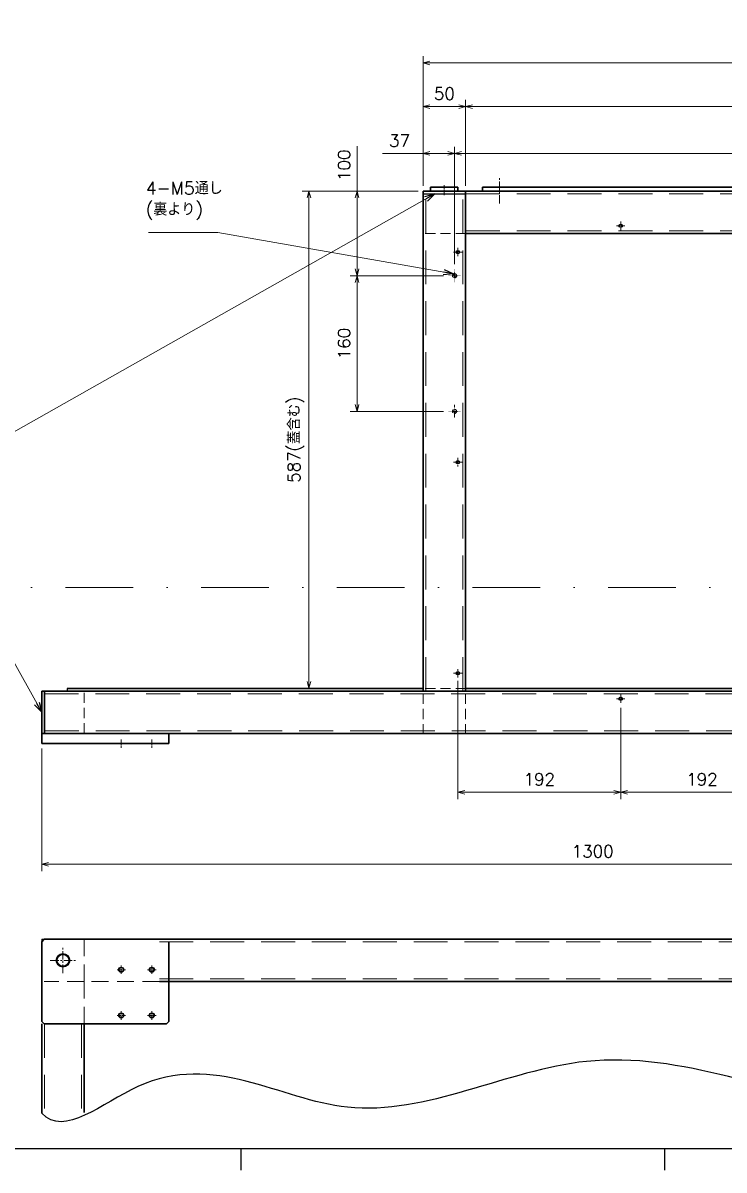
# Model space of a CAD drawing. Header units: millimetres. Extents: x 6568 to 10713, y -5304 to -2399.
# Drawn here: x 7428 to 8255, y -5244 to -3890 of the extents above; entities that cross this region are included whole.
import ezdxf

# ---------------------------------------------------------------- set-up
doc = ezdxf.new("R2010")
doc.units = ezdxf.units.MM
doc.header["$LTSCALE"] = 8
doc.header["$MEASUREMENT"] = 0
for name, pattern in [('CENTER', [2, 1.25, -0.25, 0.25, -0.25]), ('DASHDOT', [1, 0.5, -0.25, 0, -0.25]), ('DASHED', [0.75, 0.5, -0.25])]:
    doc.linetypes.add(name, pattern=pattern)
doc.layers.add('CENTER', color=1, linetype='CENTER', lineweight=15)
doc.layers.add('DIMENSION', color=5, linetype='Continuous', lineweight=15)
doc.layers.add('MSM_DASHED', color=4, linetype='DASHED')
doc.layers.add('図面枠', color=6, linetype='Continuous')
doc.styles.get("Standard").update_dxf_attribs({"font": 'txt.shx', "bigfont": 'extfont.shx'})
doc.dimstyles.get("Standard").update_dxf_attribs({"dimtxt": 3.2, "dimasz": 2.5, "dimexe": 1.5, "dimexo": 2, "dimgap": 1, "dimtad": 3, "dimdec": 3, "dimdsep": 46, "dimtxsty": 'Standard', "dimblk": 'OPEN30', "dimcen": 0.1, "dimclrd": 5, "dimclre": 5, "dimclrt": 5, "dimazin": 2, "dimtfac": 0.4, "dimtdec": 3, "dimtmove": 0, "dimatfit": 3, "dimldrblk": 'OPEN30', "dimfxl": 1, "dimtolj": 2, "dimlwd": 15, "dimlwe": 15, "dimarcsym": 0})
doc.dimstyles.new('STANDARD$0', dxfattribs={"dimtxt": 0.18, "dimasz": 0.18, "dimexe": 0.18, "dimexo": 0.0625, "dimgap": 0.09, "dimtad": 0, "dimtih": 1, "dimtoh": 1, "dimdec": 4, "dimzin": 0, "dimdsep": 46, "dimtxsty": 'Standard', "dimcen": 0.09, "dimadec": 0, "dimazin": 0, "dimtfac": 1, "dimtdec": 4, "dimtofl": 0, "dimtmove": 0, "dimatfit": 3, "dimfxl": 1, "dimtolj": 1, "dimtzin": 0, "dimarcsym": 0})

# ---------------------------------------------------------------- blocks, each defined once
blk = doc.blocks.new('YumA1')
at = {"layer": '図面枠', "linetype": 'Continuous'}
blk.add_line((819, 17), (28, 17), dxfattribs=at)
at = {"layer": '図面枠', "color": 3, "linetype": 'Continuous'}
for p, q in [((223.5, 17), (223.5, 12)), ((323.5, 17), (323.5, 12))]:
    blk.add_line(p, q, dxfattribs=at)
blk = doc.blocks.new('_Open30')
at = {"color": 0, "lineweight": -2}
for p, q in [((-1, 0.27), (0, 0)), ((0, 0), (-1, -0.27)), ((0, 0), (-1, 0))]:
    blk.add_line(p, q, dxfattribs=at)
blk = doc.blocks.new('*D316')
at = {"color": 4, "linetype": 'Continuous', "lineweight": 13}
for p, q in [((7450.3, -4746.6), (7450.3, -4891)), ((8750.3, -4746.6), (8750.3, -4891)), ((7458.3, -4883), (8742.3, -4883))]:
    blk.add_line(p, q, dxfattribs=at)
at = {"color": 4, "linetype": 'Continuous', "lineweight": 13, "xscale": 8, "yscale": 8, "zscale": 8, "rotation": 180}
blk.add_blockref('_Open30', (7450.3, -4883), dxfattribs=at)
at = {"color": 4, "linetype": 'Continuous', "lineweight": 13, "xscale": 8, "yscale": 8, "zscale": 8}
blk.add_blockref('_Open30', (8750.3, -4883), dxfattribs=at)
at = {"color": 4, "linetype": 'Continuous', "lineweight": 13, "insert": (8100.3, -4867.8), "char_height": 14.4, "attachment_point": 5}
blk.add_mtext('\\A2;1300', dxfattribs=at)
blk = doc.blocks.new('*D317')
at = {"color": 4, "linetype": 'Continuous', "lineweight": 13}
for p, q in [((7900.3, -4082.6), (7900.3, -3929.4)), ((7908.3, -3937.4), (8742.3, -3937.4)), ((8750.3, -4082.6), (8750.3, -3929.4))]:
    blk.add_line(p, q, dxfattribs=at)
at = {"color": 4, "linetype": 'Continuous', "lineweight": 13, "xscale": 8, "yscale": 8, "zscale": 8, "rotation": 180}
blk.add_blockref('_Open30', (7900.3, -3937.4), dxfattribs=at)
at = {"color": 4, "linetype": 'Continuous', "lineweight": 13, "xscale": 8, "yscale": 8, "zscale": 8}
blk.add_blockref('_Open30', (8750.3, -3937.4), dxfattribs=at)
at = {"color": 4, "linetype": 'Continuous', "lineweight": 13, "insert": (8325.3, -3922.2), "char_height": 14.4, "attachment_point": 5}
blk.add_mtext('\\A2;850', dxfattribs=at)
blk = doc.blocks.new('*D329')
at = {"color": 4, "linetype": 'Continuous', "lineweight": 13}
for p, q in [((7950.3, -4082.6), (7950.3, -3980.9)), ((7958.3, -3988.9), (8692.3, -3988.9)), ((8700.3, -4082.6), (8700.3, -3980.9))]:
    blk.add_line(p, q, dxfattribs=at)
at = {"color": 4, "linetype": 'Continuous', "lineweight": 13, "xscale": 8, "yscale": 8, "zscale": 8, "rotation": 180}
blk.add_blockref('_Open30', (7950.3, -3988.9), dxfattribs=at)
at = {"color": 4, "linetype": 'Continuous', "lineweight": 13, "xscale": 8, "yscale": 8, "zscale": 8}
blk.add_blockref('_Open30', (8700.3, -3988.9), dxfattribs=at)
at = {"color": 4, "linetype": 'Continuous', "lineweight": 13, "insert": (8325.3, -3973.7), "char_height": 14.4, "attachment_point": 5}
blk.add_mtext('\\A2;750', dxfattribs=at)
blk = doc.blocks.new('*D331')
at = {"color": 4, "linetype": 'Continuous', "lineweight": 13}
for p, q in [((7900.3, -4082.6), (7900.3, -3980.9)), ((7942.3, -3988.9), (7908.3, -3988.9)), ((7950.3, -4082.6), (7950.3, -3980.9))]:
    blk.add_line(p, q, dxfattribs=at)
at = {"color": 4, "linetype": 'Continuous', "lineweight": 13, "xscale": 8, "yscale": 8, "zscale": 8, "rotation": 180}
blk.add_blockref('_Open30', (7900.3, -3988.9), dxfattribs=at)
at = {"color": 4, "linetype": 'Continuous', "lineweight": 13, "xscale": 8, "yscale": 8, "zscale": 8}
blk.add_blockref('_Open30', (7950.3, -3988.9), dxfattribs=at)
at = {"color": 4, "linetype": 'Continuous', "lineweight": 13, "insert": (7925.3, -3973.7), "char_height": 14.4, "attachment_point": 5}
blk.add_mtext('\\A2;50', dxfattribs=at)
blk = doc.blocks.new('*D402')
at = {"color": 4, "linetype": 'Continuous', "lineweight": 13}
for p, q in [((7894.3, -4088.6), (7757.5, -4088.6)), ((7765.5, -4667.4), (7765.5, -4096.6)), ((7893.8, -4675.4), (7757.5, -4675.4))]:
    blk.add_line(p, q, dxfattribs=at)
at = {"color": 4, "linetype": 'Continuous', "lineweight": 13, "xscale": 8, "yscale": 8, "zscale": 8}
for p, rotation in [((7765.5, -4088.6), 90), ((7765.5, -4675.4), 270)]:
    blk.add_blockref('_Open30', p, dxfattribs=dict(at, rotation=rotation))
at = {"color": 4, "linetype": 'Continuous', "lineweight": 13, "insert": (7750.3, -4382), "char_height": 14.4, "attachment_point": 5, "rotation": 90}
blk.add_mtext('\\A2;587(蓋含む)', dxfattribs=at)
blk = doc.blocks.new('*D403')
at = {"color": 4, "linetype": 'Continuous', "lineweight": 13}
for p, q in [((7822.2, -4088.6), (7822.2, -4035.8)), ((7894.3, -4088.6), (7814.2, -4088.6)), ((7822.2, -4180.6), (7822.2, -4096.6)), ((7924.3, -4188.6), (7814.2, -4188.6))]:
    blk.add_line(p, q, dxfattribs=at)
at = {"color": 4, "linetype": 'Continuous', "lineweight": 13, "xscale": 8, "yscale": 8, "zscale": 8}
for p, rotation in [((7822.2, -4088.6), 90), ((7822.2, -4188.6), 270)]:
    blk.add_blockref('_Open30', p, dxfattribs=dict(at, rotation=rotation))
at = {"color": 4, "linetype": 'Continuous', "lineweight": 13, "insert": (7807, -4058.2), "char_height": 14.4, "attachment_point": 5, "rotation": 90}
blk.add_mtext('\\A2;100', dxfattribs=at)
blk = doc.blocks.new('*D404')
at = {"color": 4, "linetype": 'Continuous', "lineweight": 13}
for p, q in [((7924.3, -4188.6), (7814.2, -4188.6)), ((7822.2, -4196.6), (7822.2, -4340.6)), ((7924.3, -4348.6), (7814.2, -4348.6))]:
    blk.add_line(p, q, dxfattribs=at)
at = {"color": 4, "linetype": 'Continuous', "lineweight": 13, "xscale": 8, "yscale": 8, "zscale": 8}
for p, rotation in [((7822.2, -4188.6), 90), ((7822.2, -4348.6), 270)]:
    blk.add_blockref('_Open30', p, dxfattribs=dict(at, rotation=rotation))
at = {"color": 4, "linetype": 'Continuous', "lineweight": 13, "insert": (7807, -4268.6), "char_height": 14.4, "attachment_point": 5, "rotation": 90}
blk.add_mtext('\\A2;160', dxfattribs=at)
blk = doc.blocks.new('*D405')
at = {"color": 4, "linetype": 'Continuous', "lineweight": 13}
for p, q in [((7937.3, -4174.9), (7937.3, -4036.3)), ((7945.3, -4044.3), (8705.3, -4044.3)), ((8713.3, -4174.9), (8713.3, -4036.3))]:
    blk.add_line(p, q, dxfattribs=at)
at = {"color": 4, "linetype": 'Continuous', "lineweight": 13, "xscale": 8, "yscale": 8, "zscale": 8, "rotation": 180}
blk.add_blockref('_Open30', (7937.3, -4044.3), dxfattribs=at)
at = {"color": 4, "linetype": 'Continuous', "lineweight": 13, "xscale": 8, "yscale": 8, "zscale": 8}
blk.add_blockref('_Open30', (8713.3, -4044.3), dxfattribs=at)
at = {"color": 4, "linetype": 'Continuous', "lineweight": 13, "insert": (8325.3, -4029.1), "char_height": 14.4, "attachment_point": 5}
blk.add_mtext('\\A2;776', dxfattribs=at)
blk = doc.blocks.new('*D406')
at = {"color": 4, "linetype": 'Continuous', "lineweight": 13}
for p, q in [((7900.3, -4044.3), (7852.3, -4044.3)), ((7900.3, -4082.6), (7900.3, -4036.3)), ((7929.3, -4044.3), (7908.3, -4044.3)), ((7937.3, -4174.9), (7937.3, -4036.3))]:
    blk.add_line(p, q, dxfattribs=at)
at = {"color": 4, "linetype": 'Continuous', "lineweight": 13, "xscale": 8, "yscale": 8, "zscale": 8, "rotation": 180}
blk.add_blockref('_Open30', (7900.3, -4044.3), dxfattribs=at)
at = {"color": 4, "linetype": 'Continuous', "lineweight": 13, "xscale": 8, "yscale": 8, "zscale": 8}
blk.add_blockref('_Open30', (7937.3, -4044.3), dxfattribs=at)
at = {"color": 4, "linetype": 'Continuous', "lineweight": 13, "insert": (7872.3, -4029.1), "char_height": 14.4, "attachment_point": 5}
blk.add_mtext('\\A2;37', dxfattribs=at)
blk = doc.blocks.new('*D414')
at = {"color": 4, "linetype": 'Continuous', "lineweight": 13}
for p, q in [((7941.3, -4666.6), (7941.3, -4806.1)), ((8133.3, -4698.6), (8133.3, -4806.1)), ((7949.3, -4798.1), (8125.3, -4798.1))]:
    blk.add_line(p, q, dxfattribs=at)
at = {"color": 4, "linetype": 'Continuous', "lineweight": 13, "xscale": 8, "yscale": 8, "zscale": 8, "rotation": 180}
blk.add_blockref('_Open30', (7941.3, -4798.1), dxfattribs=at)
at = {"color": 4, "linetype": 'Continuous', "lineweight": 13, "xscale": 8, "yscale": 8, "zscale": 8}
blk.add_blockref('_Open30', (8133.3, -4798.1), dxfattribs=at)
at = {"color": 4, "linetype": 'Continuous', "lineweight": 13, "insert": (8037.3, -4782.9), "char_height": 14.4, "attachment_point": 5}
blk.add_mtext('\\A2;192', dxfattribs=at)
blk = doc.blocks.new('*D415')
at = {"color": 4, "linetype": 'Continuous', "lineweight": 13}
for p, q in [((8133.3, -4698.6), (8133.3, -4806.1)), ((8325.2, -4700), (8325.2, -4806.1)), ((8141.3, -4798.1), (8317.2, -4798.1))]:
    blk.add_line(p, q, dxfattribs=at)
at = {"color": 4, "linetype": 'Continuous', "lineweight": 13, "xscale": 8, "yscale": 8, "zscale": 8, "rotation": 180}
blk.add_blockref('_Open30', (8133.3, -4798.1), dxfattribs=at)
at = {"color": 4, "linetype": 'Continuous', "lineweight": 13, "xscale": 8, "yscale": 8, "zscale": 8}
blk.add_blockref('_Open30', (8325.2, -4798.1), dxfattribs=at)
at = {"color": 4, "linetype": 'Continuous', "lineweight": 13, "insert": (8229.2, -4782.9), "char_height": 14.4, "attachment_point": 5}
blk.add_mtext('\\A2;192', dxfattribs=at)

msp = doc.modelspace()

# ---------------------------------------------------------------- linework, layer by layer
at = {"color": 1, "linetype": 'CENTER', "lineweight": 13}
msp.add_line((7990.2464, -4103.4679), (7990.2464, -4073.4051), dxfattribs=at)
at = {"color": 105, "lineweight": 35}
for p, q in [((7909.0482, -4084.1282), (7941.0482, -4084.1282)), ((7909.0482, -4088.6282), (7909.0482, -4084.1282)), ((7941.0482, -4084.1282), (7941.0482, -4088.6282)), ((7970.2464, -4084.1282), (8675.2261, -4084.1282)), ((7970.2464, -4084.1282), (7970.2464, -4088.6282)), ((7900.2541, -4088.6282), (7950.2541, -4088.6282)), ((7900.2541, -4678.6287), (7900.2541, -4088.6282)), ((7909.0482, -4088.6282), (7941.0482, -4088.6282)), ((7950.2541, -4678.6287), (7950.2541, -4088.6282)), ((7950.2541, -4088.6282), (8700.2541, -4088.6282)), ((7950.6743, -4138.6282), (8700.2541, -4138.6282)), ((7450.2794, -4678.6287), (8700.2541, -4678.6287)), ((7450.2794, -4728.6287), (7450.2794, -4678.6287)), ((7453.4794, -4728.6287), (7453.4794, -4678.6287)), ((7480.2541, -4675.4287), (7899.8323, -4675.4287)), ((7950.6743, -4675.4287), (8700.2541, -4675.4287)), ((7450.2794, -4728.6287), (8750.2541, -4728.6287)), ((7450.2794, -4728.6287), (7450.2794, -4740.6287)), ((7600.2794, -4728.6287), (7600.2794, -4740.6287)), ((7450.2794, -4740.6287), (7600.2794, -4740.6287)), ((7453.2794, -4971.4067), (7450.2794, -4974.4067)), ((7450.2794, -4974.4067), (7450.2794, -5068.4067)), ((7586.0794, -4971.4067), (7453.2794, -4971.4067)), ((7514.0794, -4971.4067), (8600.2768, -4971.4067)), ((7600.2794, -5068.4067), (7600.2794, -4974.4067)), ((8600.2541, -5021.4067), (7589.0794, -5021.4067)), ((7453.2794, -5071.4067), (7450.2794, -5068.4067)), ((7450.2794, -5071.4067), (7450.2794, -5176.5355)), ((7453.2794, -5071.4067), (7597.2794, -5071.4067)), ((7500.2794, -5175.8708), (7500.2794, -5071.4067)), ((7600.2794, -5068.4067), (7597.2794, -5071.4067))]:
    msp.add_line(p, q, dxfattribs=at)
at = {"color": 1, "linetype": 'CENTER', "lineweight": 13, "ltscale": 0.5}
for p, q in [((7925.0482, -4081.7818), (7925.0482, -4093.3344)), ((8133.2642, -4124.6282), (8133.2642, -4134.6282)), ((8138.2642, -4129.6282), (8128.2642, -4129.6282)), ((7936.1743, -4160.6282), (7946.1743, -4160.6282)), ((7941.1743, -4155.6282), (7941.1743, -4165.6282)), ((7936.1642, -4408.6285), (7946.1642, -4408.6285)), ((7941.1642, -4403.6285), (7941.1642, -4413.6285)), ((7941.1743, -4662.6262), (7941.1743, -4652.6262)), ((7936.1743, -4657.6262), (7946.1743, -4657.6262)), ((8133.2642, -4692.6287), (8133.2642, -4682.6287)), ((8138.2642, -4687.6287), (8128.2642, -4687.6287)), ((7544.0764, -4735.8024), (7544.0764, -4745.8233)), ((7580.0764, -4735.8024), (7580.0764, -4745.8233))]:
    msp.add_line(p, q, dxfattribs=at)
at = {"color": 105}
for p, q in [((7900.2541, -4091.8282), (7950.2541, -4091.8282)), ((7480.2794, -4675.4287), (7480.2794, -4678.6287))]:
    msp.add_line(p, q, dxfattribs=at)
at = {"color": 105, "linetype": 'DASHED', "lineweight": 9, "ltscale": 10}
for p, q in [((7903.4541, -4678.6287), (7903.4541, -4091.8282)), ((7947.0541, -4678.6287), (7947.0541, -4091.8282)), ((7950.6743, -4091.8282), (8700.2541, -4091.8282)), ((7950.6743, -4135.4282), (8700.2541, -4135.4282)), ((7453.4794, -4681.8287), (8700.2541, -4681.8287)), ((7453.9561, -4725.4287), (8750.2541, -4725.4287)), ((7589.0794, -4974.6067), (8600.2541, -4974.6067)), ((7589.0794, -5018.2067), (8600.2541, -5018.2067)), ((7453.4794, -5071.4067), (7453.4794, -5179.7431)), ((7497.0794, -5071.4067), (7497.0794, -5177.7642))]:
    msp.add_line(p, q, dxfattribs=at)
at = {"color": 105, "linetype": 'DASHED', "lineweight": 13, "ltscale": 3}
for p, q in [((7950.6743, -4138.6282), (7900.6743, -4138.6282)), ((7500.2794, -4728.6287), (7500.2794, -4678.6287)), ((7900.2541, -4729.6287), (7900.2541, -4679.6287)), ((7950.6743, -4675.4287), (7900.6743, -4675.4287)), ((7950.2541, -4729.6287), (7950.2541, -4679.6287))]:
    msp.add_line(p, q, dxfattribs=at)
at = {"color": 1, "linetype": 'CENTER', "lineweight": 13, "ltscale": 0.01}
for p, q in [((7937.2538, -4180.8547), (7937.2538, -4196.4017)), ((7944.2538, -4188.6282), (7930.2538, -4188.6282)), ((7937.2538, -4340.8547), (7937.2538, -4356.4017)), ((7944.2538, -4348.6282), (7930.2538, -4348.6282))]:
    msp.add_line(p, q, dxfattribs=at)
at = {"color": 105, "linetype": 'DASHED', "lineweight": 9, "ltscale": 5}
for p, q in [((7450.2794, -4971.4067), (7500.2794, -4971.4067)), ((7450.2794, -5043.4067), (7450.2794, -4971.4067)), ((7500.2794, -4971.4067), (7500.2794, -5021.4067)), ((7500.2794, -5021.4067), (7453.2794, -5021.4067)), ((7589.0794, -5021.4067), (7489.0794, -5021.4067)), ((7500.2794, -5021.4067), (7500.2794, -5071.4067))]:
    msp.add_line(p, q, dxfattribs=at)
at = {"color": 105, "linetype": 'CENTER', "lineweight": 13}
for p, q in [((7475.2794, -5011.4381), (7475.2794, -4981.3753)), ((7460.2479, -4996.4067), (7490.3108, -4996.4067))]:
    msp.add_line(p, q, dxfattribs=at)
at = {"color": 105, "linetype": 'CENTER', "lineweight": 13, "ltscale": 0.4}
for p, q in [((7539.0659, -5007.4067), (7549.0868, -5007.4067)), ((7544.0764, -5012.4172), (7544.0764, -5002.3962))]:
    msp.add_line(p, q, dxfattribs=at)
at = {"color": 105, "linetype": 'CENTER', "lineweight": 13, "ltscale": 0.5}
for p, q in [((7575.0659, -5007.4067), (7585.0868, -5007.4067)), ((7580.0764, -5012.4172), (7580.0764, -5002.3962)), ((7539.0659, -5061.4067), (7549.0868, -5061.4067)), ((7544.0764, -5066.4172), (7544.0764, -5056.3962)), ((7575.0659, -5061.4067), (7585.0868, -5061.4067)), ((7580.0764, -5066.4172), (7580.0764, -5056.3962))]:
    msp.add_line(p, q, dxfattribs=at)
at = {"color": 105, "ltscale": 2}
for centre, radius in [((8133.2642, -4129.6282), 2), ((8133.2642, -4129.6282), 1.6), ((7941.1743, -4160.6282), 2), ((7941.1743, -4160.6282), 1.6), ((7941.1642, -4408.6285), 2), ((7941.1642, -4408.6285), 1.6), ((7941.1743, -4657.6262), 2), ((7941.1743, -4657.6262), 1.6), ((8133.2642, -4687.6287), 2), ((8133.2642, -4687.6287), 1.6)]:
    msp.add_circle(centre, radius, dxfattribs=at)
at = {"color": 105}
for centre, radius in [((7475.2794, -4996.4067), 8), ((7475.2794, -4996.4067), 7), ((7544.0764, -5007.4067), 3), ((7544.0764, -5007.4067), 2.5), ((7580.0764, -5007.4067), 3), ((7580.0764, -5007.4067), 2.5), ((7544.0764, -5061.4067), 3), ((7544.0764, -5061.4067), 2.5), ((7580.0764, -5061.4067), 3), ((7580.0764, -5061.4067), 2.5)]:
    msp.add_circle(centre, radius, dxfattribs=at)
msp.add_open_spline([(8750.2541, -5135.4267), (8651.3771, -5177.1099), (8418.9934, -5204.2923), (8112.7336, -5060.6759), (7820.746, -5226.7514), (7616.5081, -5077.5089), (7476.2312, -5205.9572), (7450.2794, -5176.5355)], degree=3, knots=[0, 0, 0, 0, 321.91206387, 664.636811837, 951.602582858, 1200.04053607, 1317.735711848, 1317.735711848, 1317.735711848, 1317.735711848], dxfattribs=at)
at = {"layer": 'CENTER', "color": 1, "linetype": 'DASHDOT', "lineweight": 13, "ltscale": 20}
msp.add_line((8999.0363, -4556.4206), (7221.7009, -4556.4206), dxfattribs=at)
at = {"layer": 'MSM_DASHED', "lineweight": 9}
for centre, radius in [((7937.2538, -4188.6282), 2.4585), ((7937.2538, -4188.6282), 2), ((7937.2538, -4348.6282), 2.4585), ((7937.2538, -4348.6282), 2)]:
    msp.add_circle(centre, radius, dxfattribs=at)

# ---------------------------------------------------------------- block references
at = {"layer": '図面枠', "xscale": 4.999997979999534, "yscale": 4.999997980000443, "zscale": 4.999997980000008}
msp.add_blockref('YumA1', (6567.5441, -5303.8499), dxfattribs=at)

# ---------------------------------------------------------------- texts
at = {"layer": 'DIMENSION', "color": 4, "lineweight": 13, "insert": (7572.8868, -4122.6401), "char_height": 15, "attachment_point": 7}
msp.add_mtext('4-M5通し\\P(裏より)', dxfattribs=at)

# ---------------------------------------------------------------- dimensions: what is measured, and where the dimension line sits
at = {"color": 4, "linetype": 'Continuous', "lineweight": 13}
for base, p1, p2, override, picture, middle in [((8750.2541, -3937.362), (7900.2541, -4088.6282), (8750.2541, -4088.6282), {"dimscale": 4, "dimtxt": 3.6, "dimasz": 2, "dimexe": 2, "dimexo": 1.5, "dimgap": 2, "dimtad": 3, "dimtih": 0, "dimtoh": 0, "dimdec": 1, "dimzin": 8, "dimdsep": 0, "dimblk1": 'Open30', "dimblk2": 'Open30', "dimsah": 1, "dimcen": 0.1, "dimclrd": 4, "dimclre": 4, "dimclrt": 4, "dimadec": 2, "dimazin": 2, "dimtp": 0.03, "dimtfac": 0.7, "dimtdec": 3, "dimtofl": 1, "dimldrblk": 'Open30', "dimtvp": 0.7, "dimtolj": 2, "dimtzin": 8, "dimlwd": 13, "dimlwe": 13}, '*D317', (8325.2541, -3922.162)), ((7900.2541, -3988.9335), (7950.2541, -4088.6282), (7900.2541, -4088.6282), {"dimscale": 4, "dimtxt": 3.6, "dimasz": 2, "dimexe": 2, "dimexo": 1.5, "dimgap": 2, "dimtad": 3, "dimtih": 0, "dimtoh": 0, "dimdec": 1, "dimzin": 8, "dimdsep": 0, "dimblk1": 'Open30', "dimblk2": 'Open30', "dimsah": 1, "dimcen": 0.1, "dimclrd": 4, "dimclre": 4, "dimclrt": 4, "dimadec": 2, "dimazin": 2, "dimtp": 0.03, "dimtfac": 0.7, "dimtdec": 3, "dimtofl": 1, "dimldrblk": 'Open30', "dimtvp": 0.7, "dimtolj": 2, "dimtzin": 8, "dimlwd": 13, "dimlwe": 13}, '*D331', (7925.2541, -3973.7335)), ((8700.2541, -3988.9335), (7950.2541, -4088.6282), (8700.2541, -4088.6282), {"dimscale": 4, "dimtxt": 3.6, "dimasz": 2, "dimexe": 2, "dimexo": 1.5, "dimgap": 2, "dimtad": 3, "dimtih": 0, "dimtoh": 0, "dimdec": 1, "dimzin": 8, "dimdsep": 0, "dimblk1": 'Open30', "dimblk2": 'Open30', "dimsah": 1, "dimcen": 0.1, "dimclrd": 4, "dimclre": 4, "dimclrt": 4, "dimadec": 2, "dimazin": 2, "dimtp": 0.03, "dimtfac": 0.7, "dimtdec": 3, "dimtofl": 1, "dimldrblk": 'Open30', "dimtvp": 0.7, "dimtolj": 2, "dimtzin": 8, "dimlwd": 13, "dimlwe": 13}, '*D329', (8325.2541, -3973.7335)), ((7900.2541, -4044.335), (7937.2538, -4180.8547), (7900.2541, -4088.6282), {"dimscale": 4, "dimtxt": 3.6, "dimasz": 2, "dimexe": 2, "dimexo": 1.5, "dimgap": 2, "dimtad": 3, "dimtih": 0, "dimtoh": 0, "dimdec": 0, "dimzin": 8, "dimdsep": 0, "dimblk1": 'Open30', "dimblk2": 'Open30', "dimsah": 1, "dimcen": 0.1, "dimclrd": 4, "dimclre": 4, "dimclrt": 4, "dimadec": 2, "dimazin": 2, "dimtp": 0.03, "dimtfac": 0.7, "dimtdec": 3, "dimtofl": 1, "dimldrblk": 'Open30', "dimtvp": 0.7, "dimtolj": 2, "dimtzin": 8, "dimlwd": 13, "dimlwe": 13}, '*D406', (7872.2541, -4029.135)), ((8713.2538, -4044.335), (7937.2538, -4180.8547), (8713.2538, -4180.8547), {"dimscale": 4, "dimtxt": 3.6, "dimasz": 2, "dimexe": 2, "dimexo": 1.5, "dimgap": 2, "dimtad": 3, "dimtih": 0, "dimtoh": 0, "dimdec": 0, "dimzin": 8, "dimdsep": 0, "dimblk1": 'Open30', "dimblk2": 'Open30', "dimsah": 1, "dimcen": 0.1, "dimclrd": 4, "dimclre": 4, "dimclrt": 4, "dimadec": 2, "dimazin": 2, "dimtp": 0.03, "dimtfac": 0.7, "dimtdec": 3, "dimtofl": 1, "dimldrblk": 'Open30', "dimtvp": 0.7, "dimtolj": 2, "dimtzin": 8, "dimlwd": 13, "dimlwe": 13}, '*D405', (8325.2538, -4029.135)), ((8133.2642, -4798.1434), (7941.2743, -4660.6287), (8133.2642, -4692.6287), {"dimscale": 4, "dimtxt": 3.6, "dimasz": 2, "dimexe": 2, "dimexo": 1.5, "dimgap": 2, "dimtad": 3, "dimtih": 0, "dimtoh": 0, "dimdec": 0, "dimzin": 8, "dimdsep": 0, "dimblk1": 'Open30', "dimblk2": 'Open30', "dimsah": 1, "dimcen": 0.1, "dimclrd": 4, "dimclre": 4, "dimclrt": 4, "dimadec": 2, "dimazin": 2, "dimtp": 0.03, "dimtfac": 0.7, "dimtdec": 3, "dimtofl": 1, "dimldrblk": 'Open30', "dimtvp": 0.7, "dimtolj": 2, "dimtzin": 8, "dimlwd": 13, "dimlwe": 13}, '*D414', (8037.2693, -4782.9434)), ((8325.1642, -4798.1434), (8133.2642, -4692.6287), (8325.1642, -4694.0283), {"dimscale": 4, "dimtxt": 3.6, "dimasz": 2, "dimexe": 2, "dimexo": 1.5, "dimgap": 2, "dimtad": 3, "dimtih": 0, "dimtoh": 0, "dimdec": 0, "dimzin": 8, "dimdsep": 0, "dimblk1": 'Open30', "dimblk2": 'Open30', "dimsah": 1, "dimcen": 0.1, "dimclrd": 4, "dimclre": 4, "dimclrt": 4, "dimadec": 2, "dimazin": 2, "dimtp": 0.03, "dimtfac": 0.7, "dimtdec": 3, "dimtofl": 1, "dimldrblk": 'Open30', "dimtvp": 0.7, "dimtolj": 2, "dimtzin": 8, "dimlwd": 13, "dimlwe": 13}, '*D415', (8229.2142, -4782.9434)), ((8750.2541, -4882.953), (7450.2794, -4740.6287), (8750.2541, -4740.6287), {"dimscale": 4, "dimtxt": 3.6, "dimasz": 2, "dimexe": 2, "dimexo": 1.5, "dimgap": 2, "dimtad": 3, "dimtih": 0, "dimtoh": 0, "dimdec": 1, "dimzin": 8, "dimdsep": 0, "dimblk1": 'Open30', "dimblk2": 'Open30', "dimsah": 1, "dimcen": 0.1, "dimclrd": 4, "dimclre": 4, "dimclrt": 4, "dimadec": 2, "dimazin": 2, "dimtp": 0.03, "dimtfac": 0.7, "dimtdec": 3, "dimtofl": 1, "dimldrblk": 'Open30', "dimtvp": 0.7, "dimtolj": 2, "dimtzin": 8, "dimlwd": 13, "dimlwe": 13}, '*D316', (8100.2667, -4867.753))]:
    dim = msp.add_linear_dim(base=base, p1=p1, p2=p2, dimstyle='STANDARD$0', override=override, dxfattribs=at)
    dim.commit()
    dim.dimension.update_dxf_attribs({"geometry": picture, "text_midpoint": middle})
dim = msp.add_linear_dim(base=(7822.2436, -4088.6282), p1=(7930.2541, -4188.6282), p2=(7900.2541, -4088.6282), angle=90, dimstyle='STANDARD$0', override={"dimscale": 4, "dimtxt": 3.6, "dimasz": 2, "dimexe": 2, "dimexo": 1.5, "dimgap": 2, "dimtad": 3, "dimtih": 0, "dimtoh": 0, "dimdec": 1, "dimzin": 8, "dimdsep": 0, "dimblk1": 'Open30', "dimblk2": 'Open30', "dimsah": 1, "dimcen": 0.1, "dimclrd": 4, "dimclre": 4, "dimclrt": 4, "dimadec": 2, "dimazin": 2, "dimtp": 0.03, "dimtfac": 0.7, "dimtdec": 3, "dimtofl": 1, "dimldrblk": 'Open30', "dimtvp": 0.7, "dimtolj": 2, "dimtzin": 8, "dimlwd": 13, "dimlwe": 13}, dxfattribs=at)
dim.commit()
dim.dimension.update_dxf_attribs({"geometry": '*D403', "text_midpoint": (7822.2436, -4058.2282), "dimtype": 160})
dim = msp.add_linear_dim(base=(7765.5198, -4088.6282), p1=(7899.8323, -4675.4287), p2=(7900.2541, -4088.6282), angle=90, text='<>(蓋含む)', dimstyle='STANDARD$0', override={"dimscale": 4, "dimtxt": 3.6, "dimasz": 2, "dimexe": 2, "dimexo": 1.5, "dimgap": 2, "dimtad": 3, "dimtih": 0, "dimtoh": 0, "dimdec": 0, "dimzin": 8, "dimdsep": 0, "dimblk1": 'Open30', "dimblk2": 'Open30', "dimsah": 1, "dimcen": 0.1, "dimclrd": 4, "dimclre": 4, "dimclrt": 4, "dimadec": 2, "dimazin": 2, "dimtp": 0.03, "dimtfac": 0.7, "dimtdec": 3, "dimtofl": 1, "dimldrblk": 'Open30', "dimtvp": 0.7, "dimtolj": 2, "dimtzin": 8, "dimlwd": 13, "dimlwe": 13}, dxfattribs=at)
dim.commit()
dim.dimension.update_dxf_attribs({"geometry": '*D402', "text_midpoint": (7750.3198, -4382.0285)})
dim = msp.add_linear_dim(base=(7822.2436, -4348.6282), p1=(7930.2541, -4188.6282), p2=(7930.2541, -4348.6282), angle=90, dimstyle='STANDARD$0', override={"dimscale": 4, "dimtxt": 3.6, "dimasz": 2, "dimexe": 2, "dimexo": 1.5, "dimgap": 2, "dimtad": 3, "dimtih": 0, "dimtoh": 0, "dimdec": 1, "dimzin": 8, "dimdsep": 0, "dimblk1": 'Open30', "dimblk2": 'Open30', "dimsah": 1, "dimcen": 0.1, "dimclrd": 4, "dimclre": 4, "dimclrt": 4, "dimadec": 2, "dimazin": 2, "dimtp": 0.03, "dimtfac": 0.7, "dimtdec": 3, "dimtofl": 1, "dimldrblk": 'Open30', "dimtvp": 0.7, "dimtolj": 2, "dimtzin": 8, "dimlwd": 13, "dimlwe": 13}, dxfattribs=at)
dim.commit()
dim.dimension.update_dxf_attribs({"geometry": '*D404', "text_midpoint": (7807.0436, -4268.6282)})

# ---------------------------------------------------------------- leaders
for points in [[(7914.153, -4091.8282), (7301.4851, -4438.4507), (7185.3861, -4438.4963)], [(7936.157, -4186.4281), (7658.1529, -4137.4251), (7576.2105, -4137.4251)], [(7450.2794, -4703.6287), (7301.4851, -4437.4507), (7185.3861, -4437.4963)]]:
    msp.add_leader(points, dimstyle='Standard', override={"dimscale": 4, "dimtxt": 7, "dimasz": 3, "dimexe": 3, "dimexo": 3, "dimgap": 5, "dimlfac": 0.5, "dimdsep": 0, "dimclrd": 4, "dimclre": 4, "dimclrt": 4, "dimtp": 0.03, "dimtfac": 0.7, "dimtvp": 0.7, "dimlwd": 13, "dimlwe": 13}, dxfattribs=at)

doc.saveas('drawing.dxf')
